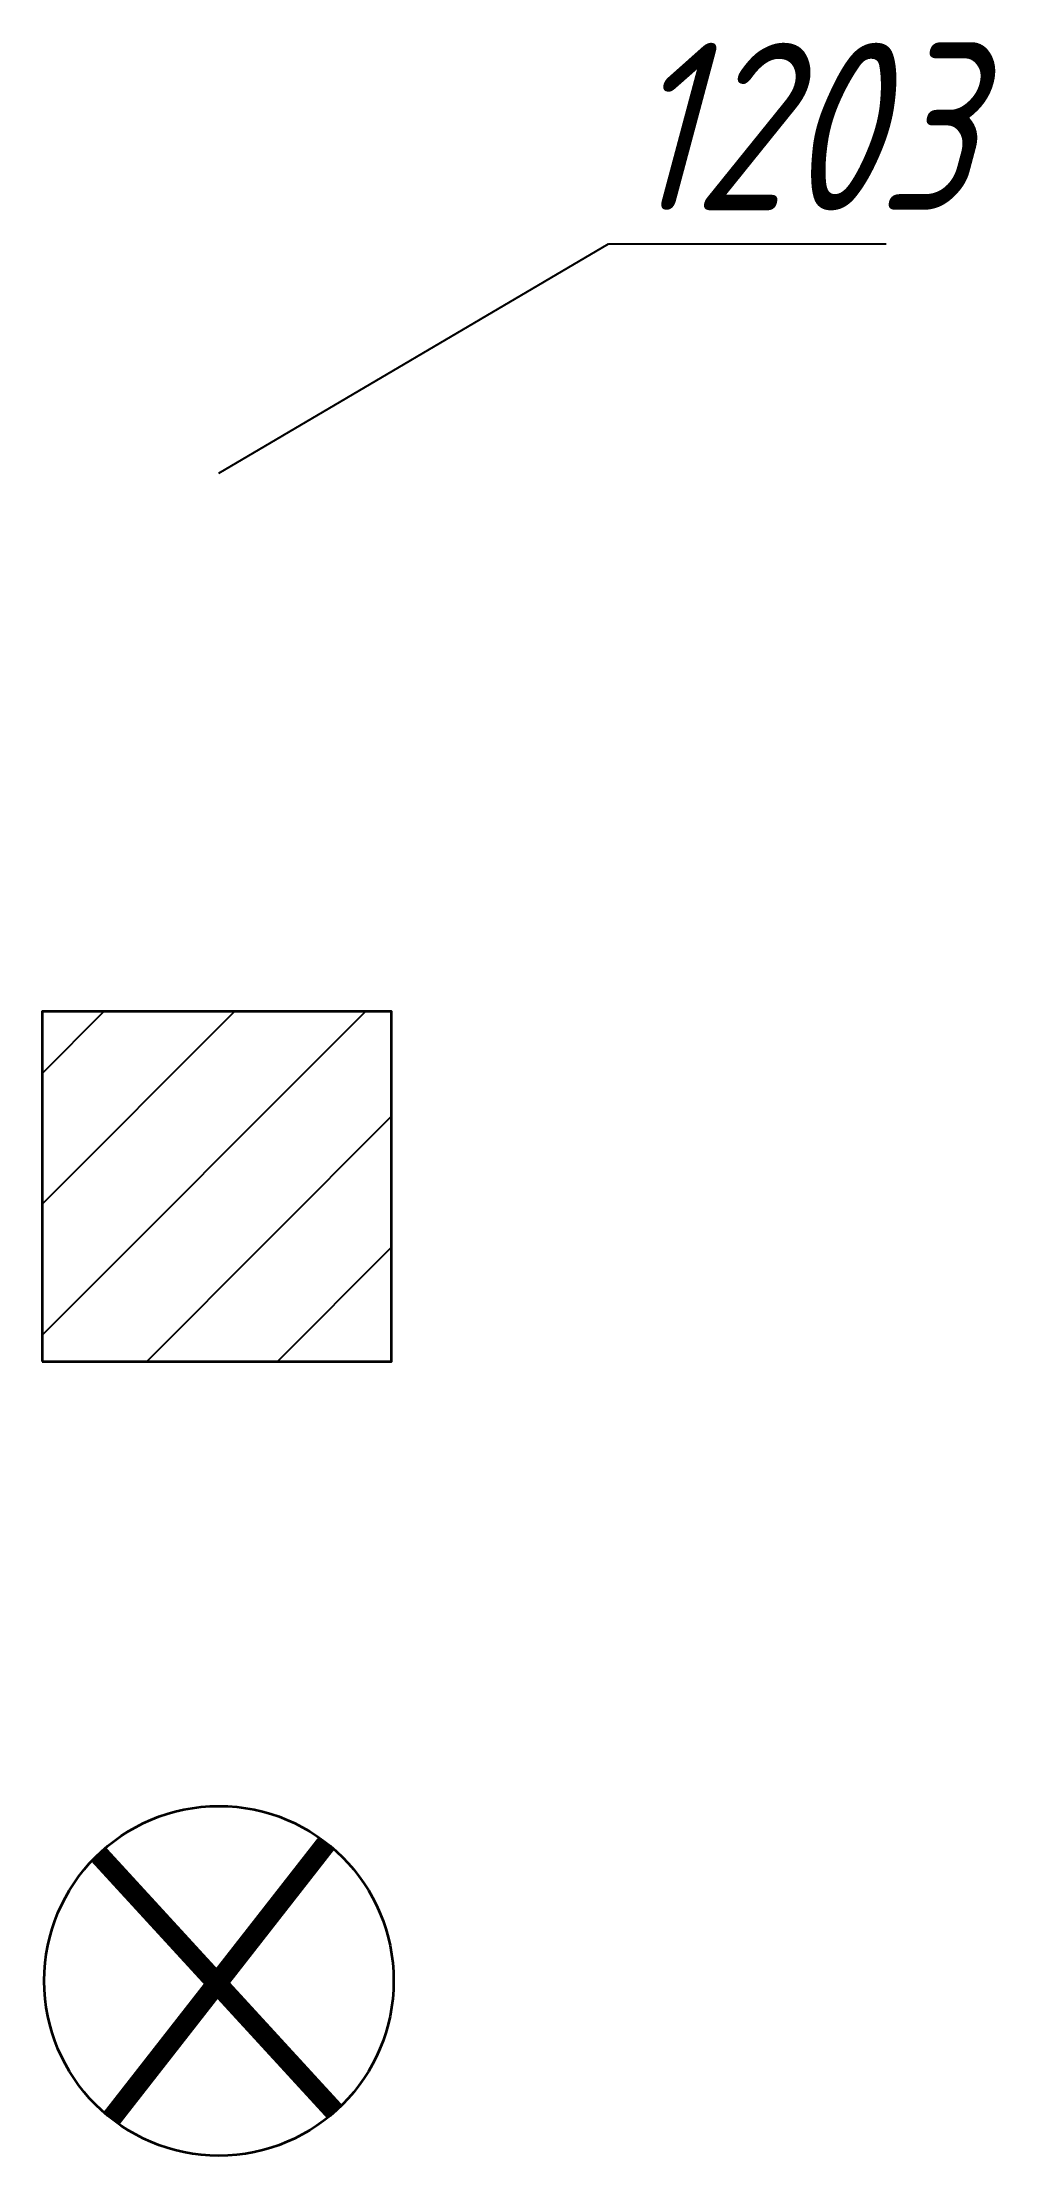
# Model space of a CAD drawing. Header units: metres. Extents: x 1.6 to 8.1, y 3.1 to 17.6.
import ezdxf
from ezdxf import colors
from ezdxf.entities.mleader import LeaderData, LeaderLine
from ezdxf.math import Vec2, Vec3

# ---------------------------------------------------------------- set-up
doc = ezdxf.new("R2010")
doc.units = ezdxf.units.M
doc.styles.add('NF_VGP_3.0', font='cs_gost2304.shx', dxfattribs={"oblique": 15, "height": 300})

# ---------------------------------------------------------------- blocks, each defined once
blk = doc.blocks.new('_None')
blk = doc.blocks.new('taxation_removable')
at = {"color": 7, "const_width": 35}
for points in [[(-206.3, 216.6), (199.5, -225.3)], [(184.8, 236.3), (-184.8, -236.3)]]:
    blk.add_lwpolyline(points, dxfattribs=at)
at = {"color": 7, "lineweight": 35}
blk.add_circle((0, 0), 300, dxfattribs=at)
blk = doc.blocks.new('taxation_transplantable')
at = {"transparency": 33554687}
h = blk.add_hatch(dxfattribs=at)
h.set_pattern_fill('ANSI31', color=256, scale=50)
h.paths.add_polyline_path([(-300, 300), (-300, -300), (300, -300), (300, 300)])
at = {"color": 7, "lineweight": 35}
blk.add_lwpolyline([(-300, -300), (300, -300), (300, 300), (-300, 300)], close=True, dxfattribs=at)

msp = doc.modelspace()

# ---------------------------------------------------------------- block references
at = {"xscale": 0.004, "yscale": 0.004, "zscale": 0.004}
for name, p in [('taxation_transplantable', (2.775, 9.779)), ('taxation_removable', (2.789, 4.327))]:
    msp.add_blockref(name, p, dxfattribs=at)

# ---------------------------------------------------------------- leaders
at = {"color": 18, "true_color": 0x000000, "transparency": 33554687}
ml = msp.add_multileader_mtext('Standard', dxfattribs=at)
ml.set_content('1203', color=(0, 0, 0), style='NF_VGP_3.0')
ml.set_leader_properties()
ml.set_arrow_properties(name='NONE')
ml.build(insert=Vec2(0, 0))
ml.multileader.update_dxf_attribs({"text_left_attachment_type": 6, "text_right_attachment_type": 6, "dogleg_length": 100, "arrow_head_size": 0.375})
ctx = ml.context
ctx.base_point, ctx.char_height, ctx.arrow_head_size, ctx.landing_gap_size, ctx.plane_origin = Vec3(5.554, 16.249), 1.15, 0.375, 0.025, Vec3(94.879, 11.162)
ctx.left_attachment, ctx.right_attachment = 6, 6
notes = []
notes.append((ctx, [(0, (1, 1, 0), (5.465, 16.249), (1, 0), 0.0881, [(0, [(2.789, 14.674)], 0, [])])]))
ctx.mtext.insert, ctx.mtext.width, ctx.mtext.defined_height, ctx.mtext.flow_direction = Vec3(5.579, 17.629), 1.77672, 1.827, 5
for ctx, leaders in notes:
    for number, flags, end, landing, length, lines in leaders:
        leader = LeaderData()
        leader.index, (leader.has_last_leader_line, leader.has_dogleg_vector, leader.attachment_direction) = number, flags
        leader.last_leader_point, leader.dogleg_vector, leader.dogleg_length = Vec3(end), Vec3(landing), length
        for number, points, colour, breaks in lines:
            line = LeaderLine()
            line.index, line.vertices, line.color, line.breaks = number, Vec3.list(points), colors.encode_raw_color(colour), breaks
            leader.lines.append(line)
        ctx.leaders.append(leader)

doc.saveas('drawing.dxf')
